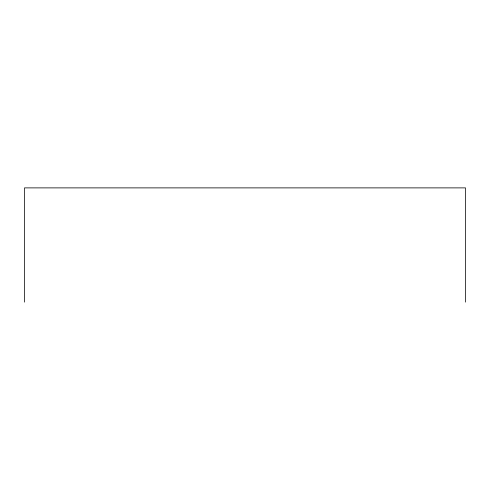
<?xml version="1.0" encoding="UTF-8"?>
<svg xmlns="http://www.w3.org/2000/svg" width="490" height="490" viewBox="0 0 490 490"><rect width="100%" height="100%" fill="white"/><g stroke="black" fill="none" stroke-linecap="round" stroke-linejoin="round"><path stroke-width="0.73" d="M465.5 302.116L465.5 187.884L24.5 187.884L24.5 302.116"/></g></svg>
